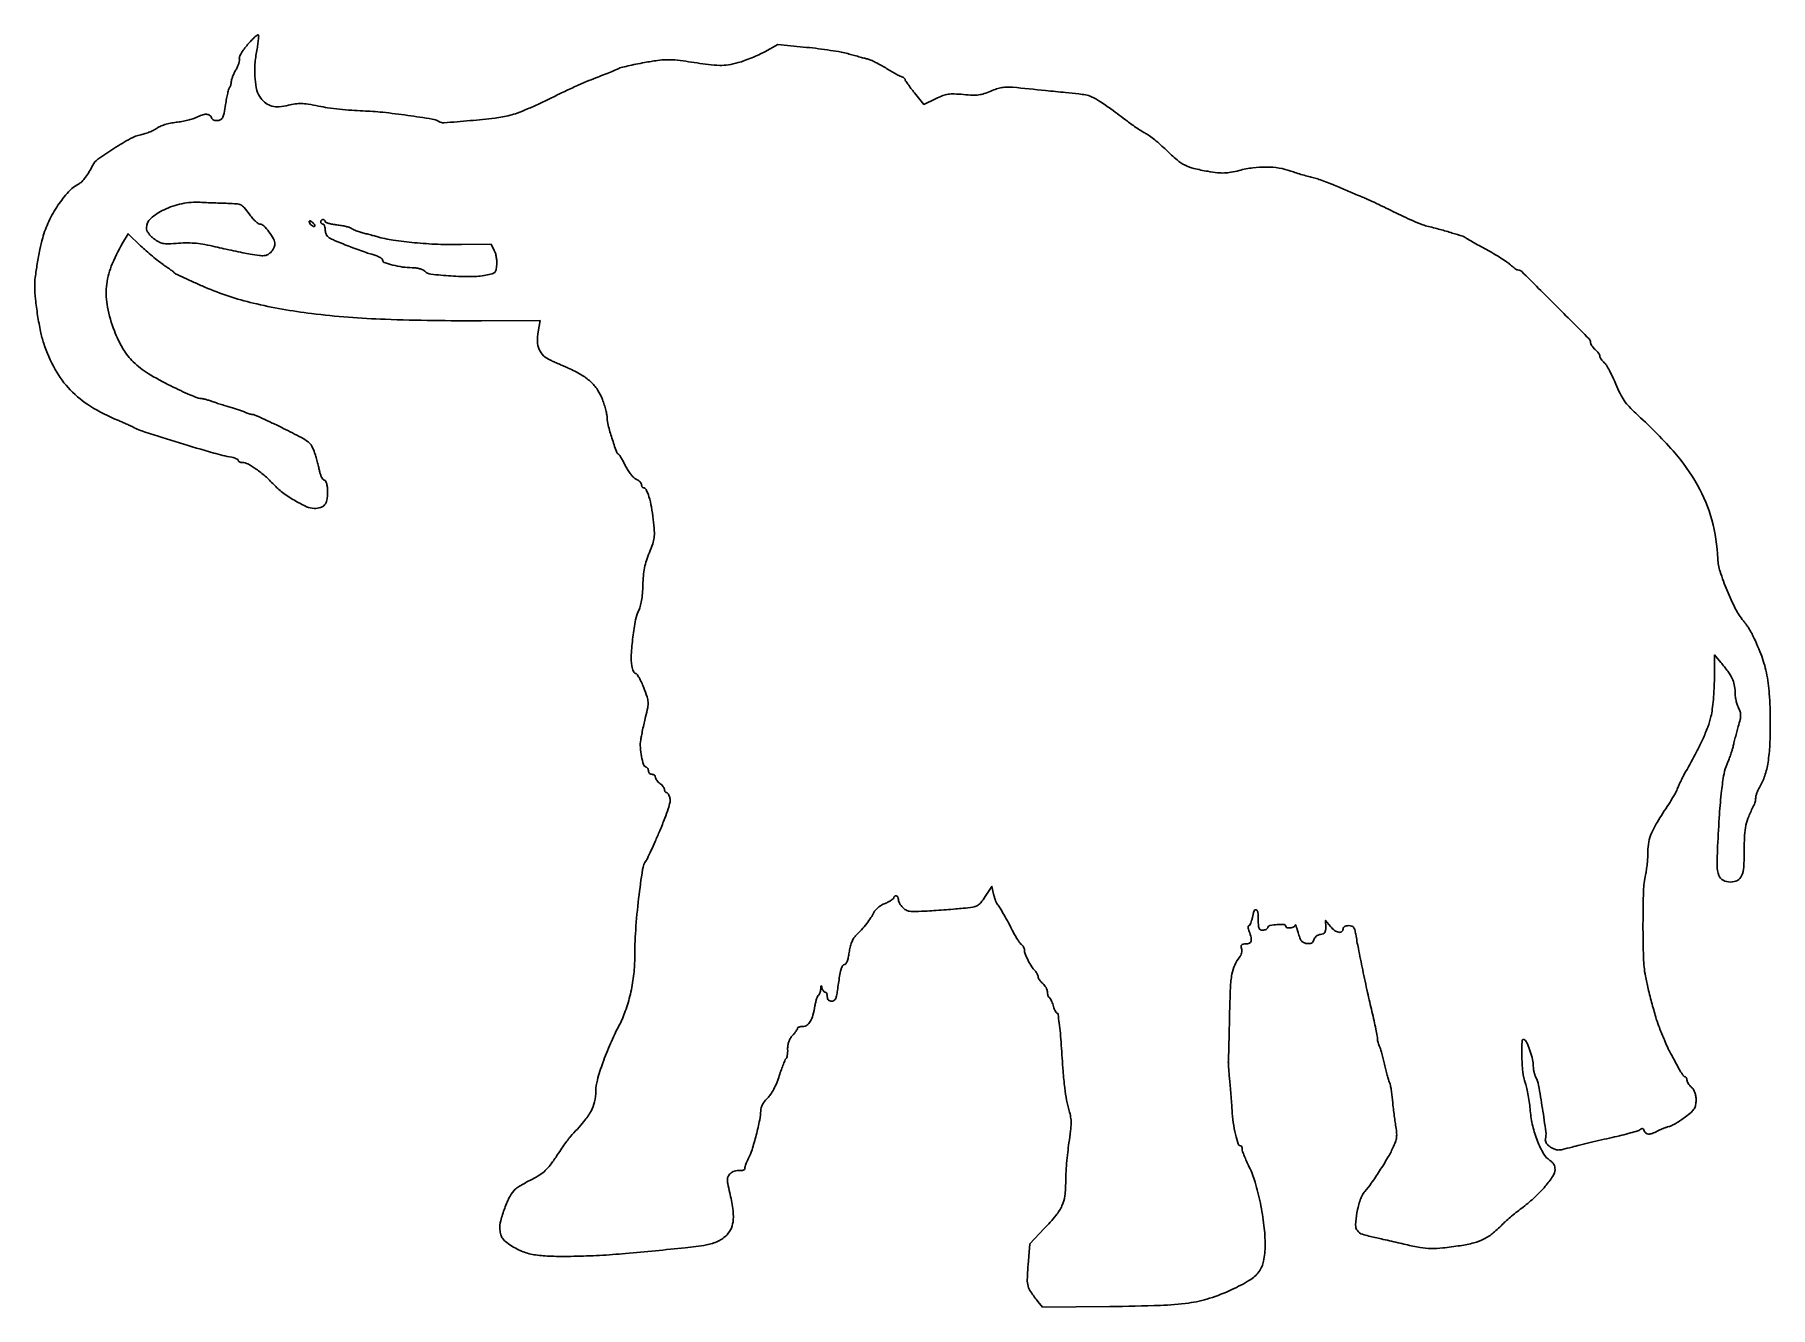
# Model space of a CAD drawing. Extents: x 0 to 757, y 0 to 556.
import ezdxf

# ---------------------------------------------------------------- set-up
doc = ezdxf.new("R2010")
doc.units = 0

msp = doc.modelspace()

# ---------------------------------------------------------------- linework, layer by layer
for points in [[(93.119137, 551.297909, 0.019093), (91.579646, 549.359322, 0.026444), (90.363145, 547.502933, 0.025241), (89.547377, 545.923477, 0.198929), (89.520289, 545.116331, -0.13369), (89.591014, 544.361151, -0.032539), (89.293858, 543.133464, -0.031052), (88.754872, 541.721339, -0.026592), (88.019909, 540.30917, 0.020308), (87.246762, 538.86813, 0.020328), (86.593348, 537.369579, 0.020651), (86.131808, 536.018722, 0.072108), (86, 535.109506, -0.037628), (85.94466, 534.375191, -0.034817), (85.779687, 533.63762, -0.036686), (85.538163, 533.001733, -0.089128), (85.25, 532.59303, 0.13217), (84.910557, 532.012479, 0.008638), (84.426563, 530.109009, 0.012069), (83.937675, 527.787747, 0.008691), (83.5, 525.176363, -0.009454), (82.864235, 521.418237, -0.062304), (82.281768, 519.605749, -0.135132), (81.475579, 518.656385, -0.11477), (80.245529, 518.179863, -0.059912), (79.289159, 518.159416, -0.078693), (78.445456, 518.379678, -0.089548), (77.793053, 518.817491, -0.10911), (77.38854, 519.429863, 0.159386), (76.516271, 520.502976, 0.139777), (75.128821, 520.923675, 0.08879), (73.192198, 520.61022, 0.03582), (70.72622, 519.540805, -0.045755), (69.256125, 518.937631, -0.015089), (67.001654, 518.319198, -0.014886), (64.446541, 517.780514, -0.01634), (61.94194, 517.413921, 0.022085), (59.428498, 517.0165, 0.022904), (56.990753, 516.402391, 0.024009), (54.915464, 515.666908, 0.069592), (53.602282, 514.901795, -0.050187), (52.377456, 514.123225, -0.019605), (50.550639, 513.292621, -0.019172), (48.488641, 512.541829, -0.0226), (46.48444, 511.996513, 0.071326), (42.022974, 510.302558, 0.014911), (34.810632, 506.02713, 0.012063), (27.827219, 501.360956, 0.125425), (25.599406, 498.758937, -0.020045), (24.051778, 495.916646, -0.025719), (22.395034, 493.442901, -0.028284), (20.787672, 491.5272, -0.083374), (19.423199, 490.490398, 0.08646), (14.982852, 487.073251, 0.038336), (10.400559, 481.238762, 0.036691), (6.410421, 474.201123, 0.042753), (3.724723, 467, 0.017196), (2.498598, 461.926686, 0.00973), (1.345747, 455.707397, 0.009192), (0.477042, 449.776789, 0.033946), (0.253218, 446, 0.024687), (0.582342, 440.335254, 0.012237), (1.529208, 433.196657, 0.012189), (2.809146, 426.191491, 0.027797), (4.193953, 421, 0.04759), (9.152901, 409.632873, 0.065157), (15.782426, 400.665288, 0.062891), (24.691136, 393.484017, 0.040743), (36.5, 387.464877, -0.004654), (38.214536, 386.741487, -0.003658), (40.059375, 385.926731, -0.003699), (41.76335, 385.144024, -0.009096), (43, 384.537191, 0.041114), (48.413871, 382.297876, 0.003172), (63.431176, 377.591992, 0.0041), (78.330295, 373.160056, 0.024225), (86.25, 371.284922, -0.029345), (87.303218, 371.024145, -0.042287), (88.192188, 370.662968, -0.049564), (88.817919, 370.262349, -0.229471), (89, 369.886501, 0.198661), (89.1401, 369.547806, 0.085632), (89.546508, 369.26041, 0.065606), (90.148336, 369.065206, 0.045687), (90.860453, 369, -0.125381), (93.277961, 368.384099, -0.028569), (96.89529, 366.136108, -0.028245), (100.831191, 363.020183, -0.026129), (104.5, 359.402658, 0.04889), (108.277662, 356.002157, 0.025769), (113.549712, 352.520311, 0.023719), (118.823524, 349.74298, 0.109761), (122.167287, 349, 0.070194), (124.913776, 349.387486, 0.148762), (126.698587, 350.54584, 0.128875), (127.691079, 352.635425, 0.046806), (128, 355.928195, 0.018966), (127.91729, 358.107844, 0.044763), (127.649897, 359.710486, 0.064772), (127.212772, 360.791856, 0.174457), (126.594296, 361.325442, -0.135986), (126.007874, 361.759078, -0.042804), (125.40626, 362.680943, -0.039159), (124.881923, 363.873056, -0.034602), (124.523885, 365.18243, 0.011364), (124.165428, 366.781894, 0.00489), (123.61817, 368.898847, 0.004835), (122.991341, 371.142579, 0.006371), (122.374019, 373.175345, 0.047087), (121.111694, 376.147087, 0.102993), (119.523779, 378.028326, 0.047043), (116.622399, 379.88995, 0.003931), (108.650405, 383.925345, 0.003698), (103.872323, 386.253097, 0.005484), (99.648756, 388.21557, 0.002606), (96.038781, 389.822442, 0.103764), (95.192407, 390, -0.052765), (94.603483, 390.062323, -0.021371), (93.821027, 390.26512, -0.020862), (92.9907, 390.55702, -0.024896), (92.236431, 390.902536, 0.030138), (91.279366, 391.328875, 0.00779), (89.688202, 391.897535, 0.007897), (87.850174, 392.490089, 0.007971), (86, 393.022376, -0.006061), (84.002564, 393.588777, -0.003972), (81.714368, 394.28752, -0.003995), (79.496032, 395.003763, -0.007655), (77.729764, 395.619841, 0.01255), (76.166038, 396.148157, 0.012735), (74.585327, 396.594578, 0.012606), (73.192686, 396.912689, 0.049881), (72.319673, 397, -0.096855), (71.240829, 397.210962, -0.004848), (67.903865, 398.605752, -0.007645), (63.957648, 400.372267, -0.005445), (59.58991, 402.46639, -0.02183), (49.676251, 407.903087, -0.057182), (43.269873, 412.870079, -0.067233), (38.759299, 418.648612, -0.040474), (34.989708, 426.5, -0.042621), (32.008714, 436.807647, -0.072445), (31.545878, 445.75335, -0.07068), (33.657843, 454.610746, -0.038676), (38.547589, 464.668827), (40.989167, 468.837654), (46.468461, 463.572931, 0.009686), (48.879198, 461.344778, 0.007437), (51.594323, 459.002466, 0.007527), (54.200434, 456.886854, 0.017675), (56.223877, 455.406916, -0.003252), (57.89827, 454.254889, -0.004441), (59.390764, 453.193816, -0.002945), (60.628762, 452.28585, -0.050526), (61, 451.94711, 0.096759), (61.728708, 451.395778, 0.002496), (65.437512, 449.605166, 0.005359), (69.743476, 447.609036, 0.004082), (74.5, 445.512212, 0.043814), (95.560458, 438.545443, 0.027742), (121.038329, 434.003241, 0.021481), (153.149153, 431.49345, 0.009879), (195.110428, 430.851892), (220.720856, 430.966361), (219.820235, 426.011245, 0.055743), (219.530534, 421.783794, 0.092867), (220.335204, 418.318325, 0.102696), (222.257231, 415.614827, 0.081334), (225.251879, 413.627992, 0.00133), (226.813762, 412.928983, 0.000599), (228.86774, 412.019237, 0.000593), (231.039646, 411.063442, 0.000808), (233, 410.207291, -0.030343), (238.55753, 407.378542, -0.052842), (242.711167, 404.304858, -0.060499), (245.742002, 400.759321, -0.057167), (247.904657, 396.525281, -0.013094), (248.706738, 394.197559, -0.013157), (249.384493, 391.834694, -0.013074), (249.866588, 389.746373, -0.050225), (250, 388.421584, 0.064979), (250.40482, 385.319714, 0.011162), (252.059684, 379.605056, 0.006755), (253.974609, 373.781851, 0.173203), (254.998006, 372.501232, -0.109954), (255.430352, 372.079811, -0.009998), (256.233898, 370.795763, -0.012572), (257.13268, 369.204041, -0.009512), (258.041242, 367.414805, 0.02927), (259.063464, 365.584586, 0.028398), (260.301928, 363.866836, 0.029607), (261.564054, 362.486369, 0.086068), (262.627765, 361.759832, -0.043336), (263.535368, 361.247208, -0.048707), (264.303156, 360.603, -0.054886), (264.831357, 359.930366, -0.139911), (265, 359.339485, 0.053984), (265.055551, 358.826477, 0.073186), (265.220312, 358.391182, 0.092352), (265.463779, 358.09747, 0.172707), (265.75, 357.992198, -0.28758), (266.975504, 357.205911, -0.033955), (268.208012, 354.050844, -0.031273), (269.297581, 349.636796, -0.017921), (270.083028, 344.206219, -0.009899), (270.52955, 339.145325, -0.046302), (270.458454, 336.224078, -0.053722), (269.853158, 333.569788, -0.016291), (268.380651, 329.706219, 0.021863), (267.132363, 326.31802, 0.028139), (266.301735, 323.105369, 0.026263), (265.799604, 319.648129, 0.015692), (265.54901, 315.5, -0.014022), (265.343419, 311.896968, -0.020598), (264.944068, 308.750155, -0.023682), (264.378376, 306.156931, -0.054058), (263.654863, 304.292348, 0.075684), (262.337292, 300.408696, 0.013683), (261.205356, 292.849195, 0.014901), (260.499917, 285.158301, 0.053788), (260.724903, 280.25, 0.032385), (261.000637, 279.005426, 0.046399), (261.414851, 277.954687, 0.056113), (261.894904, 277.222523, 0.223184), (262.368591, 277, -0.249186), (262.933631, 276.699757, -0.01871), (263.882947, 275.173847, -0.022374), (264.914273, 273.16537, -0.014934), (265.920759, 270.783308, -0.012036), (267.359586, 266.79011, -0.064541), (267.80199, 264.524763, -0.064116), (267.653744, 262.215016, -0.011787), (266.737388, 258.033308, 0.003863), (266.087053, 255.275322, 0.003412), (265.451087, 252.391034, 0.003428), (264.913478, 249.7837, 0.010389), (264.5968, 248, 0.054741), (264.445243, 244.675697, 0.033146), (264.956795, 240.765365, 0.028062), (265.852405, 237.293518, 0.23955), (266.947096, 236.184301, -0.108313), (267.34964, 235.944351, -0.070178), (267.690709, 235.520284, -0.06552), (267.921283, 234.984465, -0.068988), (268, 234.416667, 0.105033), (268.114816, 233.876128, 0.099164), (268.440625, 233.416146, 0.096425), (268.92741, 233.107842, 0.09335), (269.5, 233, -0.083939), (270.072841, 232.90315, -0.093058), (270.559375, 232.624223, -0.100516), (270.884734, 232.208707, -0.116509), (271, 231.720759, 0.115942), (271.139145, 231.128761, 0.043072), (271.5875, 230.393849, 0.039803), (272.234732, 229.646083, 0.038332), (273, 229, -0.038332), (273.765268, 228.353917, -0.039803), (274.4125, 227.606151, -0.043072), (274.860855, 226.871239, -0.115942), (275, 226.279241, 0.067946), (275.066755, 225.790273, 0.084531), (275.261905, 225.375777, 0.09972), (275.551593, 225.098605, 0.14208), (275.891592, 225, -0.203198), (276.275715, 224.83717, -0.052885), (276.6977, 224.297081, -0.045002), (277.088474, 223.523261, -0.032958), (277.383768, 222.607084, -0.116416), (277.407563, 220.921471, -0.02178), (276.604068, 217.915907, -0.017919), (275.159433, 213.839954, -0.007142), (272.90097, 208.357084, -0.002087), (270.899263, 203.741371, -0.003038), (269.092407, 199.689268, -0.001519), (267.528059, 196.265273, -0.051991), (267.074014, 195.5, 0.123103), (265.406304, 191.493112, 0.00793), (263.709107, 178.862294, 0.012445), (262.424857, 165.066459, 0.016632), (261.988967, 152.5, -0.031188), (261.508367, 144.973539, -0.026431), (260.08933, 137.129639, -0.026894), (257.893942, 129.652825, -0.036937), (255.080996, 123.237314, 0.019442), (251.371876, 115.522984, 0.017066), (248.095798, 107.204292, 0.016491), (245.688072, 99.637381, 0.067444), (245.015006, 94.875, -0.053276), (244.477689, 90.104776, -0.072125), (242.940986, 86.054355, -0.049159), (239.846369, 81.577775, -0.012714), (234, 75.025467, 0.029776), (233.162128, 74.019359, 0.004183), (231.576881, 71.829153, 0.004763), (229.744904, 69.200287, 0.004033), (227.857466, 66.387612, -0.0148), (225.157323, 62.545293, -0.042382), (222.990267, 60.108479, -0.048825), (220.624267, 58.265986, -0.025286), (217.357466, 56.4236, 0.008573), (214.996652, 55.19426, 0.009341), (212.746685, 53.918182, 0.008885), (210.863074, 52.757182, 0.04474), (209.886569, 52, 0.088223), (207.618239, 48.990155, 0.026457), (205.284791, 43.721575, 0.026582), (203.518066, 38.222879, 0.08506), (203.180699, 34.399882, 0.041498), (203.551131, 32.170317, 0.093896), (204.26893, 30.624948, 0.072452), (205.626294, 29.215927, 0.01757), (208.256498, 27.321144, 0.028206), (210.685044, 25.889236, 0.028101), (213.262292, 24.737795, 0.027995), (215.962024, 23.878938, 0.027512), (218.756498, 23.321144, 0.029888), (225.449649, 22.769397, 0.009696), (235.384642, 22.73861, 0.009448), (246.673105, 23.135989, 0.009295), (258, 23.960593, 0.00149), (284.061764, 26.424017, 0.021365), (293.286115, 27.723417, 0.064483), (298.380148, 29.363351, 0.090871), (302.25, 32.134769, 0.097583), (304.14562, 35.069443, 0.078314), (304.977494, 38.74363, 0.053988), (304.77399, 43.641684, 0.019625), (303.468823, 50.478199, -0.006832), (302.601636, 54.464151, -0.055113), (302.432665, 56.327304, -0.115801), (302.75165, 57.575269, -0.076292), (303.632049, 58.774906, -0.066933), (304.452553, 59.400901, -0.046639), (305.515148, 59.881625, -0.046766), (306.64419, 60.155744, -0.068863), (307.663225, 60.163089, 0.045487), (308.624667, 60.125197, 0.089592), (309.366777, 60.299135, 0.128837), (309.8316, 60.663772, 0.162579), (310.006161, 61.178434, -0.072005), (310.110846, 61.878562, -0.017315), (310.488619, 62.99304, -0.017426), (311.016446, 64.254503, -0.016491), (311.63992, 65.5, 0.050433), (313.15815, 69.128209, 0.011046), (314.987488, 75.650748, 0.011151), (316.527181, 82.254959, 0.04861), (316.965848, 86.241302, -0.072431), (317.175398, 87.564455, -0.047148), (317.773091, 88.994436, -0.042916), (318.704782, 90.429271, -0.036612), (319.914642, 91.767992, 0.053061), (321.285169, 93.388397, 0.027603), (322.649842, 95.660729, 0.024674), (323.934918, 98.416797, 0.01917), (325.06529, 101.52669, -0.007218), (325.977, 104.234891, -0.010428), (326.866956, 106.599108, -0.006446), (327.674096, 108.541835, -0.145679), (328.058696, 109.002187, 0.182334), (328.347738, 109.403144, 0.026173), (328.563783, 110.409053, 0.026887), (328.698103, 111.677876, 0.020014), (328.714561, 113.086317, -0.040845), (328.806442, 114.808331, -0.051008), (329.181986, 116.363947, -0.052969), (329.848946, 117.763741, -0.049926), (330.806514, 119.022692, 0.015862), (331.646435, 119.983623, 0.02017), (332.355663, 120.923869, 0.01857), (332.878243, 121.74136, 0.133699), (333, 122.188561, -0.248856), (333.165295, 122.500103, -0.065425), (333.687224, 122.76164, -0.050582), (334.44333, 122.940899, -0.032939), (335.339485, 123, 0.156317), (337.139361, 123.576795, 0.105944), (338.601567, 125.179948, 0.067197), (339.75229, 127.946621, 0.025356), (340.624737, 132.054698, -0.017708), (340.932571, 133.621718, -0.022985), (341.330467, 135.030074, -0.021603), (341.756917, 136.147719, -0.153568), (342.131352, 136.58118, 0.126745), (342.473589, 136.937617, 0.041655), (342.77891, 137.603934, 0.038381), (343.007519, 138.430977, 0.03503), (343.116001, 139.309017, -0.005163), (343.188675, 140.457009, -0.213559), (343.30383, 140.670663, -0.524627), (343.442374, 140.626184, -0.009556), (343.689326, 139.75, 0.046657), (343.932857, 139.080469, 0.05682), (344.284521, 138.514062, 0.067019), (344.68505, 138.127374, 0.159836), (345.073324, 138, -0.203094), (345.427474, 137.84996, -0.084055), (345.727789, 137.4125, -0.064209), (345.931911, 136.765593, -0.044381), (346, 136, 0.071862), (346.123426, 135.145658, 0.117851), (346.485807, 134.515047, 0.122652), (347.081974, 134.132485, 0.081791), (347.886456, 134, 0.133582), (348.84341, 134.260309, 0.137571), (349.523925, 134.967485, 0.072294), (350.016852, 136.324493, 0.0163), (350.436931, 138.75, -0.004119), (351.351408, 144.920451, -0.027983), (351.997696, 147.933109, -0.064945), (352.656589, 149.504751, -0.267122), (353.517453, 150, 0.253619), (354.105731, 150.31891, 0.052728), (354.658891, 151.402744, 0.039147), (355.148831, 153.054811, 0.018411), (355.532947, 155.25, -0.024956), (355.975817, 157.599487, -0.033724), (356.621998, 159.66184, -0.038437), (357.433117, 161.350064, -0.069106), (358.376784, 162.559164, 0.016573), (360.908323, 165.182624, 0.017992), (363.189219, 167.899158, 0.01932), (365.044706, 170.477269, 0.039438), (366.253137, 172.656229, -0.076077), (366.969496, 173.751088, -0.038695), (368.162287, 174.889775, -0.036607), (369.632091, 175.920692, -0.039488), (371.200814, 176.697027, 0.018912), (372.656216, 177.344231, 0.02734), (373.883989, 178.032475, 0.026087), (374.791375, 178.677182, 0.229109), (375, 179.10858, -0.11141), (375.076725, 179.448642, -0.100065), (375.29375, 179.738145, -0.094614), (375.61818, 179.932349, -0.087906), (376, 180, -0.152058), (376.381371, 179.881274, -0.098266), (376.70625, 179.547092, -0.081094), (376.925413, 179.047695, -0.063011), (377, 178.458187, 0.088096), (377.130076, 177.725649, 0.033663), (377.552809, 176.77591, 0.032052), (378.161716, 175.783107, 0.03396), (378.881904, 174.896387, 0.08185), (380.27476, 173.821096, 0.088309), (381.903394, 173.285109, 0.042926), (384.445339, 173.142666, 0.00622), (389.631904, 173.361989, 0.003201), (393.519905, 173.599859, 0.002273), (397.876708, 173.914327, 0.002295), (402.033091, 174.252525, 0.004873), (405.24625, 174.560398, 0.011853), (409.505583, 175.112818, 0.083743), (411.48015, 175.766681, 0.102979), (412.94983, 176.984879, 0.022111), (414.908302, 179.675277), (417.824104, 184.077335), (418.527525, 180.788667, 0.01925), (418.871498, 179.437117, 0.018415), (419.322824, 178.095593, 0.018714), (419.808636, 176.942631, 0.060588), (420.247144, 176.238882, -0.03261), (421.379678, 174.629007, -0.007622), (423.056299, 171.784616, -0.007165), (425.031482, 168.195145, -0.004675), (427.212166, 164, 0.013628), (428.179095, 162.218523, 0.015993), (429.194087, 160.586966, 0.015016), (430.130059, 159.271813, 0.088592), (430.749062, 158.70031, -0.07395), (431.227717, 158.283513, -0.052182), (431.632537, 157.694913, -0.05208), (431.907541, 157.033676, -0.072644), (432, 156.40065, 0.095922), (432.340946, 154.639805, 0.021223), (433.613784, 151.827107, 0.022899), (435.177781, 149.051861, 0.056665), (436.629675, 147.227468, -0.03905), (437.154066, 146.614081, -0.035138), (437.597467, 145.905316, -0.036911), (437.903573, 145.210534, -0.085508), (438, 144.650812, 0.114679), (438.134845, 144.070623, 0.036019), (438.5875, 143.295808, 0.033843), (439.234609, 142.476315, 0.031671), (440, 141.732028, -0.049558), (440.7653, 140.932715, -0.041245), (441.4125, 139.949569, -0.042984), (441.855855, 138.940081, -0.082162), (442, 138.068804, 0.041711), (442.065768, 137.281792, 0.043764), (442.261209, 136.529637, 0.047921), (442.547745, 135.91696, 0.121593), (442.889221, 135.568465, -0.115916), (443.27699, 135.181486, -0.027292), (443.719939, 134.372687, -0.026672), (444.138985, 133.362293, -0.023482), (444.468505, 132.269465, 0.027392), (444.809534, 131.169641, 0.029233), (445.262675, 130.138058, 0.030527), (445.754512, 129.30509, 0.106098), (446.203039, 128.874515, -0.218975), (446.646446, 128.206623, -0.005445), (447.18513, 124.492796, -0.010749), (447.685152, 120.033211, -0.006994), (448.079622, 114.864498, 0.003295), (448.857782, 103.567352, 0.01111), (449.5791, 96.198923, 0.016741), (450.412462, 90.804712, 0.0264), (451.523517, 86.255601, -0.033383), (452.15848, 83.488873, -0.041324), (452.35978, 80.854014, -0.028291), (452.150456, 77.531453, -0.00738), (451.434435, 72.229794, 0.009476), (450.88491, 68.02823, 0.00672), (450.421365, 63.296872, 0.006786), (450.100683, 58.765319, 0.01427), (450, 55.238258, -0.031323), (449.616737, 49.126308, -0.076278), (448.383135, 44.79578, -0.064725), (445.774328, 40.625794, -0.017864), (440.642143, 34.821676), (434.297781, 28.143353), (433.60479, 18.963454, 0.010016), (433.2571, 12.684242, 0.074658), (433.595298, 9.724085, 0.086835), (434.781353, 7.178589, 0.015887), (437.899255, 3), (439.891356, 0.5), (469.195678, 0.831021, 0.005165), (491.327355, 1.309705, 0.026458), (503.568384, 2.350968, 0.042608), (512.753431, 4.43317, 0.030873), (522.539026, 8.226583, 0.028058), (530.156907, 12.266847, 0.096326), (534.288805, 16.007974, 0.113777), (536.346143, 20.660442, 0.047478), (537, 27.530753, 0.030009), (536.483348, 36.131366, 0.01983), (534.908946, 45.908751, 0.019904), (532.669294, 55.096039, 0.046292), (530.099323, 61.693913, -0.009247), (528.9125, 64.17957, -0.011635), (527.910426, 66.525464, -0.009851), (527.159986, 68.51477, -0.085465), (527, 69.443913, 0.048262), (526.942384, 70.039433, 0.068261), (526.77038, 70.542899, 0.088443), (526.516815, 70.882085, 0.190356), (526.218315, 71, -0.329637), (525.205739, 71.748945, -0.016466), (524.062085, 75.976695, -0.023021), (523.102873, 81.095951, -0.020316), (522.568494, 86.5, 0.003204), (522.365398, 89.651928, 0.001983), (522.088326, 93.353125, 0.001988), (521.785619, 97.006714, 0.003579), (521.50403, 100, -0.003782), (521.260625, 102.598713, -0.00463), (521.074003, 105.03125, -0.003885), (520.952047, 107.077142, -0.032772), (520.964737, 108, 0.01296), (521.023574, 109.101763, 0.000281), (521.168257, 114.484687, 0.000644), (521.325898, 120.783178, 0.000434), (521.49025, 127.969148, -0.005077), (521.872331, 139.848522, -0.03201), (522.514928, 145.870614, -0.062774), (523.713694, 149.805965, -0.067435), (525.8321, 153.217118, 0.066399), (526.335637, 154.024214, 0.048286), (526.677656, 155.026992, 0.048773), (526.818055, 156.062728, 0.073392), (526.71885, 156.967118, -0.051307), (526.559232, 158.000477, -0.201588), (526.773958, 158.594032, -0.172224), (527.378874, 158.912609, -0.035924), (528.59362, 159, 0.101804), (530.123692, 159.314798, 0.23085), (530.875559, 160.187372, 0.128989), (530.877008, 161.769582, 0.026925), (530.024751, 164.4349, -0.028038), (529.71257, 165.41874, -0.052007), (529.589769, 166.246502, -0.081335), (529.656754, 166.806963, -0.334036), (529.91346, 167, 0.259911), (530.288187, 167.208904, 0.035969), (530.716508, 168.028125, 0.033707), (531.119686, 169.159053, 0.022409), (531.434022, 170.5, -0.031179), (532.178634, 173.443336, -0.43234), (533.066895, 173.866442, -0.282234), (533.833989, 172.855346, -0.024723), (534, 169.5, 0.014285), (534.069651, 167.062558, 0.086595), (534.356481, 165.836957, 0.18112), (534.939987, 165.224273, 0.113339), (535.916667, 165, 0.060217), (536.680305, 165.092303, 0.062086), (537.391565, 165.363758, 0.068786), (537.946076, 165.764639, 0.122033), (538.246108, 166.238324, -0.272929), (539.214763, 167.081354, -0.029357), (542.286604, 167.466073, -0.029848), (545.303038, 167.484829, -0.39856), (545.999791, 166.75, 0.351009), (546.525249, 166.094098, 0.085615), (548.010474, 166.020648, 0.076574), (549.538104, 166.450429, 0.27281), (550.098175, 167.25, -0.691172), (550.247577, 167.293425, -0.066513), (550.51827, 166.810937, -0.021495), (550.924093, 165.64693, -0.008278), (551.390421, 164, 0.019866), (552.124747, 161.618527, 0.081861), (552.848401, 160.300743, 0.123291), (553.790574, 159.569656, 0.074441), (555.161543, 159.19619, 0.044519), (556.398296, 159.161093, 0.108782), (557.269741, 159.409155, 0.129344), (557.865005, 159.965141, 0.076766), (558.253522, 160.861467, -0.093507), (558.627211, 161.650621, -0.066973), (559.303203, 162.358348, -0.064037), (560.177836, 162.890607, -0.06967), (561.134225, 163.165277, 0.057975), (562.311802, 163.473969, 0.143973), (563.009986, 164.013794, 0.123833), (563.366028, 164.904613, 0.037697), (563.451564, 166.366094), (563.403128, 169.232188), (565.489129, 166.616094, 0.06454), (567.2449, 164.917803, 0.110454), (569.097814, 164.090698, 0.207649), (570.418576, 164.371731, 0.242509), (571, 165.5, -0.139593), (571.175609, 166.116746, -0.117406), (571.659114, 166.597231, -0.088579), (572.436354, 166.900329, -0.048822), (573.454687, 167, -0.065599), (574.758474, 166.828207, -0.156801), (575.569204, 166.305015, -0.10824), (576.101099, 165.260493, -0.022933), (576.52857, 163.25, 0.008093), (577.672514, 156.957421, 0.002605), (579.568335, 147.663536, 0.002683), (581.680829, 137.839173, 0.004271), (583.604512, 129.461516, -0.003584), (584.522002, 125.490847, -0.004756), (585.296325, 121.865093, -0.003426), (585.894639, 118.820395, -0.046831), (586, 117.697947, 0.041473), (586.06531, 116.911917, 0.022939), (586.267815, 115.969529, 0.022732), (586.562432, 115.027111, 0.033772), (586.911711, 114.236431, -0.044415), (587.339784, 113.20883, -0.008267), (587.923779, 111.247577, -0.008801), (588.530039, 108.924425, -0.007935), (589.076773, 106.5, 0.007087), (589.618664, 104.077902, 0.007931), (590.210407, 101.761783, 0.007383), (590.774058, 99.807263, 0.041292), (591.175931, 98.795433, -0.059465), (591.534059, 97.788827, -0.011456), (591.91936, 95.889174, -0.012048), (592.266561, 93.639194, -0.010854), (592.519024, 91.295433, 0.006069), (592.775686, 88.677709, 0.00368), (593.139721, 85.586783, 0.003687), (593.546246, 82.524251, 0.006484), (593.93372, 80, -0.018129), (594.341278, 76.858832, -0.05302), (594.312553, 74.677655, -0.056827), (593.828839, 72.636085, -0.023263), (592.736958, 70, -0.023647), (590.423663, 65.626183, -0.010118), (586.943584, 60.000881, -0.009979), (583.287646, 54.590072, -0.027854), (580.444202, 51, 0.06372), (579.421938, 49.500251, 0.031126), (578.500298, 47.372671, 0.026746), (577.70356, 44.732402, 0.017958), (577.065868, 41.645015, 0.027571), (576.476813, 36.437683, 0.175325), (577.224868, 33.927321, 0.160409), (579.446047, 32.355117, 0.022125), (585, 30.915601, -0.002459), (587.661174, 30.336473, -0.001061), (591.201293, 29.539924, -0.00105), (594.9652, 28.676308, -0.001391), (598.38738, 27.87349, 0.015856), (604.633211, 26.597648, 0.037255), (609.369145, 26.14488, 0.032874), (614.461602, 26.373623, 0.010035), (622.111691, 27.379082, 0.026928), (628.063595, 28.614086, 0.05415), (632.535832, 30.33139, 0.054212), (636.531809, 32.967419, 0.02705), (640.989369, 37.083165, -0.019967), (642.353109, 38.378578, -0.005909), (644.540742, 40.25118, -0.00592), (647.051823, 42.299747, -0.006347), (649.553584, 44.240474, 0.026333), (654.698559, 48.571701, 0.028926), (659.191296, 53.293255, 0.029108), (662.493561, 57.686801, 0.136485), (663.463778, 60.663878, 0.07507), (663.346894, 61.76126, 0.066153), (662.910977, 62.827544, 0.06258), (662.183458, 63.794152, 0.055197), (661.210289, 64.597869, -0.117927), (658.465973, 67.508557, -0.036227), (655.828242, 72.985949, -0.03503), (653.747232, 79.565287, -0.038217), (652.680041, 86.182015, 0.012732), (652.323623, 89.439702, 0.010652), (651.78411, 92.875847, 0.010794), (651.155816, 95.997285, 0.028743), (650.533054, 98.182015, -0.058091), (649.427599, 103.146312, -0.020975), (648.985423, 110.372962, -0.018647), (649.102363, 116.824978, -0.648323), (650.167875, 117.232125, -0.092809), (651.407296, 115.421676, -0.024001), (652.682432, 112.106883, -0.025308), (653.664873, 108.538094, -0.053221), (653.984944, 105.684259, 0.033081), (654.07322, 104.451483, 0.022767), (654.32842, 103.073718, 0.023023), (654.697347, 101.764737, 0.042687), (655.133083, 100.751331, -0.079322), (656.300352, 97.377468, -0.005318), (657.974567, 87.268994, -0.004632), (659.463611, 77.016931, -0.097999), (659.278569, 73.957247, 0.117109), (659.25857, 73.073338, 0.088397), (659.626271, 72.170783, 0.068942), (660.387898, 71.268147, 0.038073), (661.533466, 70.386115, 0.041913), (663.337777, 69.409152, 0.103885), (664.80191, 69.104027, 0.058961), (666.720752, 69.334144, 0.007009), (670.87789, 70.400772, -0.005698), (674.166627, 71.253785, -0.002207), (678.740572, 72.363279, -0.002185), (683.707907, 73.522091, -0.002702), (688.345335, 74.556255, 0.00644), (692.593505, 75.537005, 0.008857), (696.383169, 76.534929, 0.006105), (699.515304, 77.460756, 0.098595), (700.478552, 77.9822, -0.053122), (701.119857, 78.408421, -0.181855), (701.60847, 78.467664, -0.186965), (702.00622, 78.190389, -0.056546), (702.351832, 77.525523, 0.132554), (703.106186, 76.490862, 0.163136), (704.220932, 76.079111, 0.098144), (705.819716, 76.345758, 0.030023), (708.066651, 77.351735, -0.01685), (709.231621, 77.910577, -0.01086), (710.615575, 78.482477, -0.010918), (711.995058, 78.983387, -0.020145), (713.139605, 79.320191, 0.055517), (714.409915, 79.793738, 0.015342), (716.283563, 80.813489, 0.015298), (718.348423, 82.107187, 0.015458), (720.322954, 83.520423, 0.015931), (722.93275, 85.6481, 0.072503), (724.207239, 87.130262, 0.09842), (724.808611, 88.684217, 0.043286), (725, 90.890819, 0.035103), (724.875286, 92.665028, 0.050581), (724.499291, 94.192012, 0.056892), (723.872457, 95.469485, 0.066449), (723, 96.5, -0.033439), (722.234645, 97.29186, -0.034148), (721.5875, 98.173392, -0.036283), (721.136671, 99.01364, -0.105367), (721, 99.654988, 0.059265), (720.938815, 100.16937, 0.078208), (720.758319, 100.604903, 0.096635), (720.491073, 100.896618, 0.160475), (720.177255, 101, -0.22421), (719.748137, 101.20261, -0.017), (718.945558, 102.248437, -0.020819), (718.047966, 103.621683, -0.014216), (717.139588, 105.25, 0.002207), (716.224505, 106.987111, 0.0023), (715.306567, 108.692188, 0.00221), (714.499746, 110.159002, 0.010089), (714.009833, 111, -0.025214), (713.328158, 112.256023, -0.00855), (712.461848, 114.146341, -0.004883), (711.195846, 117.116998, -0.000951), (708.975627, 122.5, -0.025432), (707.653356, 126.256657, -0.005939), (705.834441, 132.685885, -0.006471), (704.091226, 139.487643, -0.012364), (702.897742, 145, -0.039999), (702.032389, 152.941551, -0.007513), (701.834122, 167.568161, -0.00695), (702.058929, 182.19221, -0.049401), (702.962835, 189.215811, 0.02142), (703.344166, 191.266184, 0.010154), (703.667984, 193.935032, 0.010043), (703.894237, 196.74479, 0.014007), (703.975554, 199.265149, -0.045674), (704.380446, 203.490879, -0.056511), (705.547052, 207.266078, -0.033918), (707.990943, 211.955522, -0.006668), (713.052011, 220, 0.005312), (714.212061, 221.832837, 0.005987), (715.286674, 223.61875, 0.005512), (716.165122, 225.157685, 0.032151), (716.565152, 226, -0.008025), (717.323745, 227.818777, -0.006339), (718.200712, 229.76227, -0.006473), (719.078371, 231.581472, -0.012736), (719.83121, 233, 0.005915), (724.598691, 241.694553, 0.014216), (727.867756, 248.27125, 0.018946), (730.08475, 253.589197, 0.031397), (731.494431, 258.239732, 0.025397), (732.06343, 261.353163, 0.010029), (732.541203, 265.682205, 0.009896), (732.87151, 270.388401, 0.012211), (732.985219, 274.784796), (733, 285.069592), (735.793942, 281.784796, -0.017943), (738.843585, 277.927089, -0.045427), (740.686775, 274.867931, -0.058777), (741.667655, 272.04171, -0.054213), (742, 268.985523, 0.030278), (742.107411, 267.213399, 0.022028), (742.432086, 265.26504, 0.022383), (742.906343, 263.437695, 0.04467), (743.470932, 262.05621, -0.041427), (744.204089, 260.29491, -0.07964), (744.436084, 258.787365, -0.055666), (744.219502, 256.95215, -0.012057), (743.419649, 253.85587, 0.002892), (742.778399, 251.548999, 0.002282), (742.11023, 249.045162, 0.002307), (741.51105, 246.714181, 0.005719), (741.099635, 245, -0.01826), (740.665867, 243.373551, -0.009182), (740.006376, 241.353125, -0.009105), (739.247194, 239.286689, -0.01333), (738.498214, 237.5, 0.062758), (737.181025, 233.215414, 0.014653), (736.102979, 225.759737, 0.011888), (735.174583, 215.53147, 0.004932), (734.385465, 201.67322, 0.013181), (734.209026, 193.132719, 0.084772), (734.957579, 188.895169, 0.188797), (736.798608, 186.784133, 0.120684), (740, 186, 0.118613), (743.005178, 186.723077, 0.17469), (744.843108, 188.685458, 0.086169), (745.767724, 192.549717, 0.015737), (746, 199.927612, -0.013047), (746.16911, 206.40732, -0.039084), (746.744391, 210.79691, -0.04571), (747.937177, 214.655626, -0.023563), (750.084067, 219.236431, 0.03435), (750.43526, 220.029838, 0.022776), (750.732043, 220.980834, 0.02295), (750.936589, 221.935526, 0.040786), (751.003738, 222.736431, -0.067118), (751.124374, 223.616972, -0.022073), (751.529529, 224.863202, -0.021536), (752.106465, 226.221982, -0.022789), (752.788416, 227.5, 0.056321), (754.968619, 232.340261, 0.037902), (756.38111, 238.241854, 0.028593), (757.157416, 245.827552, 0.012305), (757.362978, 256, 0.015601), (756.928945, 268.18577, 0.035283), (755.665886, 277.324432, 0.03982), (753.250075, 285.495155, 0.025838), (749.242356, 294.5, 0.01767), (748.505742, 295.83015, 0.010697), (747.54566, 297.353125, 0.010712), (746.526468, 298.826098, 0.018485), (745.608463, 300, -0.058081), (742.251669, 305.072397, -0.019381), (738.536781, 313.176375, -0.018937), (735.48163, 321.46376, -0.067963), (734.476457, 327, 0.054889), (731.85438, 343.941195, 0.062593), (725.645934, 359.120491, 0.053418), (714.964762, 374.081915, 0.027235), (698.684134, 390.5, -0.021302), (695.756346, 393.383302, -0.037361), (693.630683, 396.034797, -0.035472), (691.853049, 399.067582, -0.017184), (689.998672, 403.166145, 0.012226), (688.649494, 406.228606, 0.0139), (687.205426, 409.091144, 0.013147), (685.853778, 411.444694, 0.072032), (684.9214, 412.571132, -0.029255), (684.186045, 413.319334, -0.031747), (683.564411, 414.129004, -0.033505), (683.12766, 414.88423, -0.114834), (683, 415.432747, 0.119704), (682.867212, 415.979451, 0.034464), (682.4125, 416.728737, 0.03254), (681.765441, 417.529872, 0.029568), (681, 418.267972, -0.033998), (680.234654, 419.019168, -0.035165), (679.5875, 419.859143, -0.03752), (679.136785, 420.66274, -0.109471), (679, 421.280004, 0.19804), (678.306925, 422.961208, 0.000797), (663.662516, 437.657326, 0.000796), (648.971164, 452.30691, 0.198129), (647.290734, 453, -0.135671), (646.838837, 453.124918, -0.017419), (645.986471, 453.676349, -0.019321), (645.002531, 454.420769, -0.015001), (643.989782, 455.302464, 0.037499), (642.532439, 456.460295, 0.008448), (639.881373, 458.195322, 0.008711), (636.745336, 460.097344, 0.008344), (633.5, 461.917246, -0.002099), (630.362703, 463.625413, -0.002882), (627.55625, 465.18989, -0.001856), (625.211703, 466.526147, -0.034095), (624.5, 467.002568, 0.086271), (623.172784, 467.703594, 0.004656), (618.628555, 469.131824, 0.007359), (613.278009, 470.673235, 0.005975), (607.5, 472.172148, -0.034237), (605.313652, 472.873266, -0.007137), (601.590625, 474.416892, -0.00746), (597.313284, 476.338525, -0.006987), (593, 478.428102, 0.003216), (588.723397, 480.539876, 0.003545), (584.55625, 482.52797, 0.003302), (580.974034, 484.177169, 0.018021), (579, 484.985871, -0.00929), (577.231972, 485.674384, -0.003147), (574.684882, 486.739976, -0.003128), (571.88415, 487.953205, -0.003591), (569.225129, 489.147737, 0.011335), (566.477043, 490.331482, 0.00853), (563.405494, 491.512251, 0.008634), (560.477727, 492.523855, 0.019601), (558.225129, 493.162378, -0.008708), (556.036312, 493.731623, -0.004575), (553.3348, 494.511373, -0.004549), (550.580774, 495.361019, -0.006977), (548.212487, 496.151888, 0.044273), (543.106577, 497.443477, 0.037037), (537.535107, 497.919507, 0.035153), (531.659137, 497.571933, 0.031184), (525.644345, 496.404514, -0.017871), (522.054469, 495.608082, -0.039219), (519.258071, 495.315684, -0.035383), (516.2781, 495.449724, -0.012158), (512, 496.052605, -0.018139), (505.908071, 497.29124, -0.059204), (502.056548, 498.719603, -0.057609), (498.591856, 501.031858, -0.01653), (493.80559, 505.37277, 0.011714), (491.388132, 507.608096, 0.011212), (488.833745, 509.761474, 0.011216), (486.495486, 511.559658, 0.038991), (484.876566, 512.56383, -0.019909), (483.308909, 513.455305, -0.007654), (481.202424, 514.811988, -0.007565), (478.959359, 516.355189, -0.009242), (476.911075, 517.868257, 0.005317), (469.760884, 523.237365, 0.017423), (464.879346, 526.566999, 0.025669), (461.302982, 528.578906, 0.079116), (458.662529, 529.404968, 0.008964), (455.739457, 529.779312, 0.001409), (449.970626, 530.396762, 0.00104), (441.230475, 531.288953, 0.000255), (426.847528, 532.719521, 0.030738), (424.41141, 532.810112, 0.037909), (422.150436, 532.583099, 0.036132), (419.864194, 532.003988, 0.02422), (417.347528, 531.031492, -0.025027), (414.48975, 529.932479, -0.048139), (412.097827, 529.395373, -0.040891), (409.402818, 529.27956, -0.013541), (405.449822, 529.540319, 0.013239), (401.350159, 529.813239, 0.047037), (398.723273, 529.671228, 0.053949), (396.358247, 529.052685, 0.021473), (393.274068, 527.724866), (388.148491, 525.252206), (384.074246, 530.260726, -0.006816), (382.51318, 532.234115, -0.009945), (381.19681, 534.017937, -0.005863), (380.145568, 535.541, -0.149193), (380, 536.017991, 0.177058), (379.879405, 536.347867, 0.052662), (379.485937, 536.725302, 0.045603), (378.919834, 537.086748, 0.035732), (378.25, 537.374428, -0.03683), (377.278014, 537.794403, -0.00666), (375.545313, 538.729312, -0.007146), (373.542594, 539.882413, -0.006418), (371.5, 541.133446, 0.014012), (369.365642, 542.396516, 0.012595), (367.0875, 543.585848, 0.012737), (364.990036, 544.549007, 0.038302), (363.5, 545.056784, -0.002574), (361.976339, 545.457254, -0.000874), (359.765625, 546.054634, -0.000869), (357.325688, 546.723094, -0.001001), (355, 547.369616, 0.023782), (352.065624, 548.043052, 0.006693), (347.430652, 548.813185, 0.006731), (342.161544, 549.543927, 0.007051), (336.955412, 550.120191), (324.410824, 551.329947), (318.772282, 548.235475, -0.017443), (316.179896, 546.928254, -0.010607), (313.033273, 545.557074, -0.010624), (309.851016, 544.328317, -0.018425), (307.15318, 543.462944, -0.028489), (302.840564, 542.513988, -0.046144), (299.0969, 542.261263, -0.026617), (294.144748, 542.648511, -0.004014), (284.286603, 544.03057, 0.013649), (279.474426, 544.610906, 0.030686), (275.800751, 544.726179, 0.027721), (271.920645, 544.39396, 0.009326), (266.309575, 543.491366, 0.005185), (262.45898, 542.756748, 0.006843), (258.966637, 542.00299, 0.005085), (256.065534, 541.304021, 0.064471), (255.022971, 540.893207, -0.027097), (254.022788, 540.410134, -0.002441), (251.450498, 539.350129, -0.003167), (248.366469, 538.119518, -0.002469), (245, 536.819996, 0.010752), (240.940358, 535.175114, 0.004761), (235.649818, 532.837915, 0.004709), (230.089804, 530.254738, 0.006328), (225.105765, 527.803983, -0.009637), (220.295543, 525.478094, -0.008868), (215.265018, 523.27144, -0.008899), (210.710978, 521.463869, -0.028785), (207.605765, 520.494827, -0.031434), (201.053814, 519.28842, -0.007791), (190.191145, 518.158338, -0.003216), (178.768119, 517.223593, -0.158506), (176.586457, 517.755584, 0.099309), (173.618345, 518.857921, 0.004645), (162.981283, 520.447563, 0.008527), (152.066185, 521.785885, 0.017097), (143.402937, 522.399922, -0.010294), (138.554253, 522.677361, -0.007401), (133.153755, 523.17859, -0.007479), (128.027003, 523.808768, -0.015986), (124.095217, 524.480579, 0.009551), (119.491316, 525.328343, 0.033045), (116.476074, 525.621536, 0.043366), (113.900314, 525.477631, 0.027108), (110.935714, 524.886886, -0.042627), (106.939252, 524.218586, -0.083532), (103.734157, 524.495513, -0.096452), (101.100363, 525.75214, -0.073497), (98.832963, 528.014179, -0.095989), (97.216915, 531.37285, -0.041683), (96.356679, 536.273926, -0.037481), (96.267387, 542.032871, -0.031778), (97.013965, 548.07401, 0.008387), (97.476241, 550.771551, 0.012716), (97.778925, 553.132334, 0.007395), (97.950709, 555.09513, 0.217827), (97.780154, 555.553179, 0.385107), (97.397312, 555.572411, 0.013729), (96.187142, 554.527032, 0.019023), (94.737274, 553.098563, 0.011365)], [(84.5, 482.062771, -0.014576), (88.303855, 481.862478, -0.094913), (90.141314, 481.351938, -0.10158), (91.603754, 480.210497, -0.017838), (93.781692, 477.461, 0.019122), (95.142027, 475.752703, 0.02517), (96.515753, 474.310419, 0.024155), (97.741693, 473.254323, 0.167235), (98.480801, 473, -0.201939), (100.130007, 472.305605, -0.032536), (102.449312, 469.600203, -0.035036), (104.42652, 466.539901, -0.126563), (105, 464.310597, -0.078174), (104.859323, 463.41633, -0.041513), (104.426745, 462.378869, -0.040033), (103.795302, 461.367303, -0.049332), (103.048495, 460.543888, -0.070115), (101.705405, 459.633754, -0.097026), (100.303368, 459.257605, -0.051561), (98.270951, 459.327472, -0.008055), (94.298495, 459.94209, -0.006354), (91.089659, 460.533694, -0.003078), (87.000183, 461.367709, -0.003051), (82.750491, 462.288798, -0.004387), (79, 463.160302, 0.013397), (74.529769, 464.114499, 0.02239), (70.721933, 464.64619, 0.023802), (67.051503, 464.816495, 0.017958), (63.016446, 464.666563, -0.009265), (58.542348, 464.422381, -0.053771), (56.187827, 464.590887, -0.08141), (54.378013, 465.233826, -0.036966), (52.266446, 466.610342, -0.034218), (50.924564, 467.787293, -0.045108), (49.886366, 469.039528, -0.052011), (49.219182, 470.266227, -0.098872), (49, 471.3638, -0.216104), (50.878205, 475.506465, -0.06905), (56.667473, 479.312597, -0.060281), (64.455899, 481.922099, -0.064094), (72.47895, 482.523858, 0.00233), (75.218487, 482.390919, 0.001372), (78.493816, 482.256284, 0.001373), (81.767186, 482.139727, 0.002347)], [(122.465672, 472.149864, -0.301864), (121.892915, 472.018937, -0.076948), (121.021539, 472.512308, -0.069007), (120.254536, 473.312518, -0.157897), (120, 474.098444, -0.236389), (120.126309, 474.350678, -0.218285), (120.410998, 474.412089, -0.09576), (120.861158, 474.217338, -0.036357), (121.399141, 473.789427, -0.023968), (121.911277, 473.269923, -0.03842), (122.28958, 472.775917, -0.045304), (122.505656, 472.367062, -0.297152)], [(127, 474.139291, 0.310396), (127.252635, 473.771544, 0.021862), (128.499851, 473.35378, 0.0248), (130.148853, 472.967842, 0.015609), (132.105876, 472.673866, -0.013336), (134.144605, 472.377084, -0.015886), (136.047987, 471.985307, -0.014747), (137.619224, 471.560151, -0.092119), (138.355876, 471.179008, 0.046393), (138.965656, 470.789473, 0.016639), (139.898289, 470.347583, 0.016341), (140.958949, 469.928212, 0.018616), (142, 469.598615, 0.000418), (143.293509, 469.24264, 0.00013), (145.234375, 468.710801, 0.00013), (147.402373, 468.117938, 0.000144), (149.5, 467.545556, 0.028864), (156.636497, 466.036498, 0.014133), (165.864726, 464.901182, 0.013357), (176.090806, 464.21054, 0.0132), (186.379694, 464.063142), (199.32911, 464.219485), (200.722016, 461.561028, -0.051317), (201.234422, 460.278436, -0.026984), (201.615439, 458.602788, -0.02654), (201.823399, 456.826761, -0.036735), (201.807461, 455.223573, -0.029389), (201.490554, 453.009056, -0.155172), (200.900427, 451.951045, -0.126343), (199.742428, 451.314264, -0.016894), (197, 450.707833, -0.045078), (190.660222, 450.111751, -0.017224), (181.790729, 450.384965, -0.011319), (173.106786, 451.150052, -0.17034), (170.412282, 452.444861, 0.09029), (169.527233, 453.057275, 0.037915), (168.161491, 453.554913, 0.035097), (166.545921, 453.88823, 0.033336), (164.871391, 454, -0.035154), (160.7286, 454.291631, -0.02944), (156.408712, 455.164706, -0.023316), (152.759221, 456.313273, -0.314622), (152, 457.4004, 0.245128), (151.724212, 457.929137, 0.032142), (150.604688, 458.60782, 0.031384), (149.069709, 459.289572, 0.021325), (147.25, 459.877661, -0.013444), (144.896545, 460.597494, -0.004982), (141.622584, 461.732374, -0.004933), (138.073359, 463.042066, -0.005929), (134.763052, 464.345976, -0.007494), (130.235988, 466.271085, -0.058555), (128.267688, 467.435055, -0.130915), (127.345854, 468.624222, -0.098904), (127.013052, 470.25, 0.034567), (126.935122, 471.303297, 0.052548), (126.710084, 472.192187, 0.068311), (126.38454, 472.803451, 0.240751), (126, 473, -0.099038), (125.618362, 473.076342, -0.097945), (125.29375, 473.29375, -0.097945), (125.076342, 473.618362, -0.099038), (125, 474, -0.099038), (125.076342, 474.381638, -0.097945), (125.29375, 474.70625, -0.097945), (125.618362, 474.923658, -0.099038), (126, 475, -0.084749), (126.381879, 474.934804, -0.093392), (126.70625, 474.747167, -0.10044), (126.923179, 474.467604, -0.115434)]]:
    msp.add_lwpolyline(points, format="xyb", close=True)

doc.saveas('drawing.dxf')
